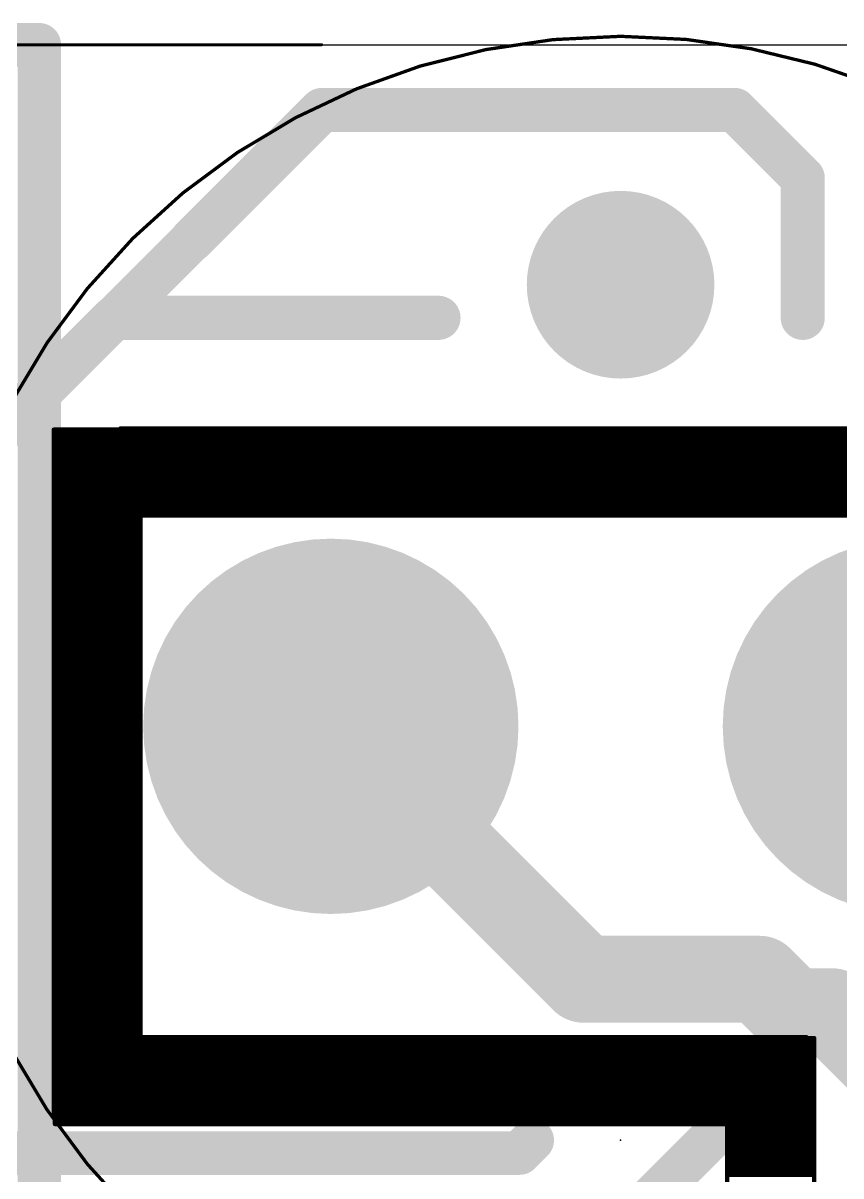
# Model space of a CAD drawing. Extents: x -32 to 85, y -7 to 73.
# Drawn here: x 4.3 to 41.9, y 19.9 to 73 of the extents above; entities that cross this region are included whole.
import ezdxf

# ---------------------------------------------------------------- set-up
doc = ezdxf.new("R2010")
doc.units = 0
for name, color, linetype in [('1', 12, 'CONTINUOUS'), ('16', 132, 'CONTINUOUS'), ('17', 110, 'CONTINUOUS'), ('20', 31, 'CONTINUOUS'), ('21', 253, 'CONTINUOUS'), ('23', 53, 'CONTINUOUS')]:
    doc.layers.add(name, color=color, linetype=linetype)

# ---------------------------------------------------------------- blocks, each defined once
blk = doc.blocks.new('ROUNDP')
at = {"const_width": 0.5}
blk.add_lwpolyline([(0, -0.25, 1), (0, 0.25, 1), (0, -0.25)], format="xyb", dxfattribs=at)

msp = doc.modelspace()

# ---------------------------------------------------------------- linework, layer by layer
at = {"layer": '1'}
for points, const_width in [([(5, 72), (-22, 72)], 2), ([(5, 9), (5, 72)], 2), ([(18, 72), (-31.95, 72)], 0.13), ([(8.436, 59.436), (3, 54)], 2.032), ([(23.368, 59.436), (8.436, 59.436)], 2.032)]:
    msp.add_lwpolyline(points, dxfattribs=dict(at, const_width=const_width))
for points, const_width in [([(5.5, 72, 1), (4.5, 72)], 1), ([(5, 71.5, 1), (5, 72.5)], 1), ([(18, 71.9675, 1), (18, 72.0325)], 0.065), ([(8.436, 59.944, 1), (8.436, 58.928)], 1.016), ([(8.7952, 59.0768, 1), (8.0768, 59.7952)], 1.016), ([(23.368, 58.928, 1), (23.368, 59.944)], 1.016)]:
    msp.add_lwpolyline(points, format="xyb", dxfattribs=dict(at, const_width=const_width))
at = {"layer": '16'}
for points, const_width in [([(12, 63), (18, 69)], 2.032), ([(18, 69), (37, 69)], 2.032), ([(37, 69), (40.132, 65.868)], 2.032), ([(40.132, 65.868), (40.132, 59.436)], 2.032), ([(-6.9442, 44.0558), (12, 63)], 2), ([(18.415, 40.64), (30.055, 29)], 4), ([(30.055, 29), (38.1479, 29)], 4), ([(38.1479, 29), (39.6439, 27.504)], 4), ([(39.6439, 27.504), (41.496, 27.504)], 4), ([(41.496, 27.504), (44.1366, 24.8634)], 4), ([(27.096, 21), (27.686, 21.59)], 2), ([(27.224, 13), (35.814, 21.59)], 2), ([(-11.4506, 21), (27.096, 21)], 2)]:
    msp.add_lwpolyline(points, dxfattribs=dict(at, const_width=const_width))
for points, const_width in [([(18, 69.508, 1), (18, 68.492)], 1.016), ([(18.3592, 68.6408, 1), (17.6408, 69.3592)], 1.016), ([(37.3592, 69.3592, 1), (36.6408, 68.6408)], 1.016), ([(37, 68.492, 1), (37, 69.508)], 1.016), ([(40.64, 65.868, 1), (39.624, 65.868)], 1.016), ([(39.7728, 65.5088, 1), (40.4912, 66.2272)], 1.016), ([(11.6408, 63.3592, 1), (12.3592, 62.6408)], 1.016), ([(12.3536, 62.6464, 1), (11.6464, 63.3536)], 1), ([(39.624, 59.436, 1), (40.64, 59.436)], 1.016), ([(19.1221, 41.3471, 1), (17.7079, 39.9329)], 2), ([(30.055, 30, 1), (30.055, 28)], 2), ([(38.855, 29.7071, 1), (37.4408, 28.2929)], 2), ([(38.1479, 28, 1), (38.1479, 30)], 2), ([(29.3479, 28.2929, 1), (30.7621, 29.7071)], 2), ([(39.6439, 28.504, 1), (39.6439, 26.504)], 2), ([(38.9368, 26.7969, 1), (40.351, 28.2111)], 2), ([(42.2031, 28.2111, 1), (40.7889, 26.7969)], 2), ([(41.496, 26.504, 1), (41.496, 28.504)], 2), ([(28.0396, 21.2364, 1), (27.3324, 21.9436)], 1), ([(36.1676, 21.2364, 1), (35.4604, 21.9436)], 1), ([(26.7424, 21.3536, 1), (27.4496, 20.6464)], 1), ([(27.096, 20.5, 1), (27.096, 21.5)], 1)]:
    msp.add_lwpolyline(points, format="xyb", dxfattribs=dict(at, const_width=const_width))
at = {"layer": '20'}
msp.add_line((-22, 72), (45, 72), dxfattribs=at)
at = {"layer": '21'}
for points, const_width in [([(31.75, 8.89, 1), (31.75, 72.39, 1), (31.75, 8.89)], 0.1524), ([(5.71, 54.29, 1), (5.61, 54.29)], 0.1), ([(5.66, 54.34, 1), (5.66, 54.24)], 0.1), ([(5.66, 54.25, 1), (5.66, 54.15)], 0.1), ([(8.769, 54.34, 1), (8.669, 54.34)], 0.1), ([(8.719, 54.39, 1), (8.719, 54.29)], 0.1), ([(8.719, 54.25, 1), (8.719, 54.15)], 0.1), ([(9.71, 54.29, 1), (9.61, 54.29)], 0.1), ([(9.66, 54.24, 1), (9.66, 54.34)], 0.1), ([(9.66, 54.15, 1), (9.66, 54.25)], 0.1), ([(5.66, 54.05, 1), (5.66, 53.95)], 0.1), ([(5.66, 53.85, 1), (5.66, 53.75)], 0.1), ([(5.66, 53.65, 1), (5.66, 53.55)], 0.1), ([(8.719, 54.05, 1), (8.719, 53.95)], 0.1), ([(8.719, 53.85, 1), (8.719, 53.75)], 0.1), ([(8.719, 53.65, 1), (8.719, 53.55)], 0.1), ([(9.66, 53.95, 1), (9.66, 54.05)], 0.1), ([(9.66, 53.75, 1), (9.66, 53.85)], 0.1), ([(9.66, 53.55, 1), (9.66, 53.65)], 0.1), ([(5.66, 53.45, 1), (5.66, 53.35)], 0.1), ([(5.66, 53.25, 1), (5.66, 53.15)], 0.1), ([(5.66, 53.05, 1), (5.66, 52.95)], 0.1), ([(8.719, 53.45, 1), (8.719, 53.35)], 0.1), ([(8.719, 53.25, 1), (8.719, 53.15)], 0.1), ([(8.719, 53.05, 1), (8.719, 52.95)], 0.1), ([(9.66, 53.35, 1), (9.66, 53.45)], 0.1), ([(9.66, 53.15, 1), (9.66, 53.25)], 0.1), ([(9.66, 52.95, 1), (9.66, 53.05)], 0.1), ([(5.66, 52.85, 1), (5.66, 52.75)], 0.1), ([(5.66, 52.65, 1), (5.66, 52.55)], 0.1), ([(8.719, 52.85, 1), (8.719, 52.75)], 0.1), ([(8.719, 52.65, 1), (8.719, 52.55)], 0.1), ([(9.66, 52.75, 1), (9.66, 52.85)], 0.1), ([(9.66, 52.55, 1), (9.66, 52.65)], 0.1), ([(5.66, 52.45, 1), (5.66, 52.35)], 0.1), ([(5.66, 52.25, 1), (5.66, 52.15)], 0.1), ([(5.66, 52.05, 1), (5.66, 51.95)], 0.1), ([(8.719, 52.45, 1), (8.719, 52.35)], 0.1), ([(8.719, 52.25, 1), (8.719, 52.15)], 0.1), ([(8.719, 52.05, 1), (8.719, 51.95)], 0.1), ([(9.66, 52.35, 1), (9.66, 52.45)], 0.1), ([(9.66, 52.15, 1), (9.66, 52.25)], 0.1), ([(9.66, 51.95, 1), (9.66, 52.05)], 0.1), ([(5.66, 51.85, 1), (5.66, 51.75)], 0.1), ([(5.66, 51.65, 1), (5.66, 51.55)], 0.1), ([(5.66, 51.45, 1), (5.66, 51.35)], 0.1), ([(8.719, 51.85, 1), (8.719, 51.75)], 0.1), ([(8.719, 51.65, 1), (8.719, 51.55)], 0.1), ([(8.719, 51.45, 1), (8.719, 51.35)], 0.1), ([(9.66, 51.75, 1), (9.66, 51.85)], 0.1), ([(9.66, 51.55, 1), (9.66, 51.65)], 0.1), ([(9.66, 51.35, 1), (9.66, 51.45)], 0.1), ([(5.66, 51.25, 1), (5.66, 51.15)], 0.1), ([(5.66, 51.05, 1), (5.66, 50.95)], 0.1), ([(8.719, 51.25, 1), (8.719, 51.15)], 0.1), ([(8.719, 51.05, 1), (8.719, 50.95)], 0.1), ([(9.66, 51.15, 1), (9.66, 51.25)], 0.1), ([(9.66, 50.95, 1), (9.66, 51.05)], 0.1), ([(5.66, 50.85, 1), (5.66, 50.75)], 0.1), ([(5.66, 50.65, 1), (5.66, 50.55)], 0.1), ([(5.66, 50.45, 1), (5.66, 50.35)], 0.1), ([(8.719, 50.85, 1), (8.719, 50.75)], 0.1), ([(8.719, 50.65, 1), (8.719, 50.55)], 0.1), ([(8.719, 50.45, 1), (8.719, 50.35)], 0.1), ([(8.719, 50.39, 1), (8.719, 50.29)], 0.1), ([(9.66, 50.75, 1), (9.66, 50.85)], 0.1), ([(9.66, 50.55, 1), (9.66, 50.65)], 0.1), ([(9.66, 50.35, 1), (9.66, 50.45)], 0.1), ([(5.66, 50.25, 1), (5.66, 50.15)], 0.1), ([(5.66, 50.05, 1), (5.66, 49.95)], 0.1), ([(5.66, 49.85, 1), (5.66, 49.75)], 0.1), ([(8.669, 50.34, 1), (8.769, 50.34)], 0.1), ([(9.66, 50.15, 1), (9.66, 50.25)], 0.1), ([(9.66, 49.95, 1), (9.66, 50.05)], 0.1), ([(9.66, 49.75, 1), (9.66, 49.85)], 0.1), ([(5.66, 49.65, 1), (5.66, 49.55)], 0.1), ([(5.66, 49.45, 1), (5.66, 49.35)], 0.1), ([(9.66, 49.55, 1), (9.66, 49.65)], 0.1), ([(9.66, 49.35, 1), (9.66, 49.45)], 0.1), ([(5.66, 49.25, 1), (5.66, 49.15)], 0.1), ([(5.66, 49.05, 1), (5.66, 48.95)], 0.1), ([(5.66, 48.85, 1), (5.66, 48.75)], 0.1), ([(9.66, 49.15, 1), (9.66, 49.25)], 0.1), ([(9.66, 48.95, 1), (9.66, 49.05)], 0.1), ([(9.66, 48.75, 1), (9.66, 48.85)], 0.1), ([(5.66, 48.65, 1), (5.66, 48.55)], 0.1), ([(5.66, 48.45, 1), (5.66, 48.35)], 0.1), ([(5.66, 48.25, 1), (5.66, 48.15)], 0.1), ([(9.66, 48.55, 1), (9.66, 48.65)], 0.1), ([(9.66, 48.35, 1), (9.66, 48.45)], 0.1), ([(9.66, 48.15, 1), (9.66, 48.25)], 0.1), ([(5.66, 48.05, 1), (5.66, 47.95)], 0.1), ([(5.66, 47.85, 1), (5.66, 47.75)], 0.1), ([(9.66, 47.95, 1), (9.66, 48.05)], 0.1), ([(9.66, 47.75, 1), (9.66, 47.85)], 0.1), ([(5.66, 47.65, 1), (5.66, 47.55)], 0.1), ([(5.66, 47.45, 1), (5.66, 47.35)], 0.1), ([(5.66, 47.25, 1), (5.66, 47.15)], 0.1), ([(9.66, 47.55, 1), (9.66, 47.65)], 0.1), ([(9.66, 47.35, 1), (9.66, 47.45)], 0.1), ([(9.66, 47.15, 1), (9.66, 47.25)], 0.1), ([(5.66, 47.05, 1), (5.66, 46.95)], 0.1), ([(5.66, 46.85, 1), (5.66, 46.75)], 0.1), ([(5.66, 46.65, 1), (5.66, 46.55)], 0.1), ([(9.66, 46.95, 1), (9.66, 47.05)], 0.1), ([(9.66, 46.75, 1), (9.66, 46.85)], 0.1), ([(9.66, 46.55, 1), (9.66, 46.65)], 0.1), ([(5.66, 46.45, 1), (5.66, 46.35)], 0.1), ([(5.66, 46.25, 1), (5.66, 46.15)], 0.1), ([(9.66, 46.35, 1), (9.66, 46.45)], 0.1), ([(9.66, 46.15, 1), (9.66, 46.25)], 0.1), ([(5.66, 46.05, 1), (5.66, 45.95)], 0.1), ([(5.66, 45.85, 1), (5.66, 45.75)], 0.1), ([(5.66, 45.65, 1), (5.66, 45.55)], 0.1), ([(9.66, 45.95, 1), (9.66, 46.05)], 0.1), ([(9.66, 45.75, 1), (9.66, 45.85)], 0.1), ([(9.66, 45.55, 1), (9.66, 45.65)], 0.1), ([(5.66, 45.45, 1), (5.66, 45.35)], 0.1), ([(5.66, 45.25, 1), (5.66, 45.15)], 0.1), ([(5.66, 45.05, 1), (5.66, 44.95)], 0.1), ([(9.66, 45.35, 1), (9.66, 45.45)], 0.1), ([(9.66, 45.15, 1), (9.66, 45.25)], 0.1), ([(9.66, 44.95, 1), (9.66, 45.05)], 0.1), ([(5.66, 44.85, 1), (5.66, 44.75)], 0.1), ([(5.66, 44.65, 1), (5.66, 44.55)], 0.1), ([(9.66, 44.75, 1), (9.66, 44.85)], 0.1), ([(9.66, 44.55, 1), (9.66, 44.65)], 0.1), ([(5.66, 44.45, 1), (5.66, 44.35)], 0.1), ([(5.66, 44.25, 1), (5.66, 44.15)], 0.1), ([(5.66, 44.05, 1), (5.66, 43.95)], 0.1), ([(9.66, 44.35, 1), (9.66, 44.45)], 0.1), ([(9.66, 44.15, 1), (9.66, 44.25)], 0.1), ([(9.66, 43.95, 1), (9.66, 44.05)], 0.1), ([(5.66, 43.85, 1), (5.66, 43.75)], 0.1), ([(5.66, 43.65, 1), (5.66, 43.55)], 0.1), ([(9.66, 43.75, 1), (9.66, 43.85)], 0.1), ([(9.66, 43.55, 1), (9.66, 43.65)], 0.1), ([(5.66, 43.45, 1), (5.66, 43.35)], 0.1), ([(5.66, 43.25, 1), (5.66, 43.15)], 0.1), ([(5.66, 43.05, 1), (5.66, 42.95)], 0.1), ([(9.66, 43.35, 1), (9.66, 43.45)], 0.1), ([(9.66, 43.15, 1), (9.66, 43.25)], 0.1), ([(9.66, 42.95, 1), (9.66, 43.05)], 0.1), ([(5.66, 42.85, 1), (5.66, 42.75)], 0.1), ([(5.66, 42.65, 1), (5.66, 42.55)], 0.1), ([(5.66, 42.45, 1), (5.66, 42.35)], 0.1), ([(9.66, 42.75, 1), (9.66, 42.85)], 0.1), ([(9.66, 42.55, 1), (9.66, 42.65)], 0.1), ([(9.66, 42.35, 1), (9.66, 42.45)], 0.1), ([(5.66, 42.25, 1), (5.66, 42.15)], 0.1), ([(5.66, 42.05, 1), (5.66, 41.95)], 0.1), ([(9.66, 42.15, 1), (9.66, 42.25)], 0.1), ([(9.66, 41.95, 1), (9.66, 42.05)], 0.1), ([(5.66, 41.85, 1), (5.66, 41.75)], 0.1), ([(5.66, 41.65, 1), (5.66, 41.55)], 0.1), ([(5.66, 41.45, 1), (5.66, 41.35)], 0.1), ([(9.66, 41.75, 1), (9.66, 41.85)], 0.1), ([(9.66, 41.55, 1), (9.66, 41.65)], 0.1), ([(9.66, 41.35, 1), (9.66, 41.45)], 0.1), ([(5.66, 41.25, 1), (5.66, 41.15)], 0.1), ([(5.66, 41.05, 1), (5.66, 40.95)], 0.1), ([(5.66, 40.85, 1), (5.66, 40.75)], 0.1), ([(9.66, 41.15, 1), (9.66, 41.25)], 0.1), ([(9.66, 40.95, 1), (9.66, 41.05)], 0.1), ([(9.66, 40.75, 1), (9.66, 40.85)], 0.1), ([(5.66, 40.65, 1), (5.66, 40.55)], 0.1), ([(5.66, 40.45, 1), (5.66, 40.35)], 0.1), ([(9.66, 40.55, 1), (9.66, 40.65)], 0.1), ([(9.66, 40.35, 1), (9.66, 40.45)], 0.1), ([(5.66, 40.25, 1), (5.66, 40.15)], 0.1), ([(5.66, 40.05, 1), (5.66, 39.95)], 0.1), ([(5.66, 39.85, 1), (5.66, 39.75)], 0.1), ([(9.66, 40.15, 1), (9.66, 40.25)], 0.1), ([(9.66, 39.95, 1), (9.66, 40.05)], 0.1), ([(9.66, 39.75, 1), (9.66, 39.85)], 0.1), ([(5.66, 39.65, 1), (5.66, 39.55)], 0.1), ([(5.66, 39.45, 1), (5.66, 39.35)], 0.1), ([(5.66, 39.25, 1), (5.66, 39.15)], 0.1), ([(9.66, 39.55, 1), (9.66, 39.65)], 0.1), ([(9.66, 39.35, 1), (9.66, 39.45)], 0.1), ([(9.66, 39.15, 1), (9.66, 39.25)], 0.1), ([(5.66, 39.05, 1), (5.66, 38.95)], 0.1), ([(5.66, 38.85, 1), (5.66, 38.75)], 0.1), ([(9.66, 38.95, 1), (9.66, 39.05)], 0.1), ([(9.66, 38.75, 1), (9.66, 38.85)], 0.1), ([(5.66, 38.65, 1), (5.66, 38.55)], 0.1), ([(5.66, 38.45, 1), (5.66, 38.35)], 0.1), ([(5.66, 38.25, 1), (5.66, 38.15)], 0.1), ([(9.66, 38.55, 1), (9.66, 38.65)], 0.1), ([(9.66, 38.35, 1), (9.66, 38.45)], 0.1), ([(9.66, 38.15, 1), (9.66, 38.25)], 0.1), ([(5.66, 38.05, 1), (5.66, 37.95)], 0.1), ([(5.66, 37.85, 1), (5.66, 37.75)], 0.1), ([(5.66, 37.65, 1), (5.66, 37.55)], 0.1), ([(9.66, 37.95, 1), (9.66, 38.05)], 0.1), ([(9.66, 37.75, 1), (9.66, 37.85)], 0.1), ([(9.66, 37.55, 1), (9.66, 37.65)], 0.1), ([(5.66, 37.45, 1), (5.66, 37.35)], 0.1), ([(5.66, 37.25, 1), (5.66, 37.15)], 0.1), ([(9.66, 37.35, 1), (9.66, 37.45)], 0.1), ([(9.66, 37.15, 1), (9.66, 37.25)], 0.1), ([(5.66, 37.05, 1), (5.66, 36.95)], 0.1), ([(5.66, 36.85, 1), (5.66, 36.75)], 0.1), ([(5.66, 36.65, 1), (5.66, 36.55)], 0.1), ([(9.66, 36.95, 1), (9.66, 37.05)], 0.1), ([(9.66, 36.75, 1), (9.66, 36.85)], 0.1), ([(9.66, 36.55, 1), (9.66, 36.65)], 0.1), ([(5.66, 36.45, 1), (5.66, 36.35)], 0.1), ([(5.66, 36.25, 1), (5.66, 36.15)], 0.1), ([(5.66, 36.05, 1), (5.66, 35.95)], 0.1), ([(9.66, 36.35, 1), (9.66, 36.45)], 0.1), ([(9.66, 36.15, 1), (9.66, 36.25)], 0.1), ([(9.66, 35.95, 1), (9.66, 36.05)], 0.1), ([(5.66, 35.85, 1), (5.66, 35.75)], 0.1), ([(5.66, 35.65, 1), (5.66, 35.55)], 0.1), ([(9.66, 35.75, 1), (9.66, 35.85)], 0.1), ([(9.66, 35.55, 1), (9.66, 35.65)], 0.1), ([(5.66, 35.45, 1), (5.66, 35.35)], 0.1), ([(5.66, 35.25, 1), (5.66, 35.15)], 0.1), ([(5.66, 35.05, 1), (5.66, 34.95)], 0.1), ([(9.66, 35.35, 1), (9.66, 35.45)], 0.1), ([(9.66, 35.15, 1), (9.66, 35.25)], 0.1), ([(9.66, 34.95, 1), (9.66, 35.05)], 0.1), ([(5.66, 34.85, 1), (5.66, 34.75)], 0.1), ([(5.66, 34.65, 1), (5.66, 34.55)], 0.1), ([(5.66, 34.45, 1), (5.66, 34.35)], 0.1), ([(9.66, 34.75, 1), (9.66, 34.85)], 0.1), ([(9.66, 34.55, 1), (9.66, 34.65)], 0.1), ([(9.66, 34.35, 1), (9.66, 34.45)], 0.1), ([(5.66, 34.25, 1), (5.66, 34.15)], 0.1), ([(5.66, 34.05, 1), (5.66, 33.95)], 0.1), ([(9.66, 34.15, 1), (9.66, 34.25)], 0.1), ([(9.66, 33.95, 1), (9.66, 34.05)], 0.1), ([(5.66, 33.85, 1), (5.66, 33.75)], 0.1), ([(5.66, 33.65, 1), (5.66, 33.55)], 0.1), ([(5.66, 33.45, 1), (5.66, 33.35)], 0.1), ([(9.66, 33.75, 1), (9.66, 33.85)], 0.1), ([(9.66, 33.55, 1), (9.66, 33.65)], 0.1), ([(9.66, 33.35, 1), (9.66, 33.45)], 0.1), ([(5.66, 33.25, 1), (5.66, 33.15)], 0.1), ([(5.66, 33.05, 1), (5.66, 32.95)], 0.1), ([(5.66, 32.85, 1), (5.66, 32.75)], 0.1), ([(9.66, 33.15, 1), (9.66, 33.25)], 0.1), ([(9.66, 32.95, 1), (9.66, 33.05)], 0.1), ([(9.66, 32.75, 1), (9.66, 32.85)], 0.1), ([(5.66, 32.65, 1), (5.66, 32.55)], 0.1), ([(5.66, 32.45, 1), (5.66, 32.35)], 0.1), ([(9.66, 32.55, 1), (9.66, 32.65)], 0.1), ([(9.66, 32.35, 1), (9.66, 32.45)], 0.1), ([(5.66, 32.25, 1), (5.66, 32.15)], 0.1), ([(5.66, 32.05, 1), (5.66, 31.95)], 0.1), ([(5.66, 31.85, 1), (5.66, 31.75)], 0.1), ([(9.66, 32.15, 1), (9.66, 32.25)], 0.1), ([(9.66, 31.95, 1), (9.66, 32.05)], 0.1), ([(9.66, 31.75, 1), (9.66, 31.85)], 0.1), ([(5.66, 31.65, 1), (5.66, 31.55)], 0.1), ([(5.66, 31.45, 1), (5.66, 31.35)], 0.1), ([(5.66, 31.25, 1), (5.66, 31.15)], 0.1), ([(9.66, 31.55, 1), (9.66, 31.65)], 0.1), ([(9.66, 31.35, 1), (9.66, 31.45)], 0.1), ([(9.66, 31.15, 1), (9.66, 31.25)], 0.1), ([(5.66, 31.05, 1), (5.66, 30.95)], 0.1), ([(5.66, 30.85, 1), (5.66, 30.75)], 0.1), ([(9.66, 30.95, 1), (9.66, 31.05)], 0.1), ([(9.66, 30.75, 1), (9.66, 30.85)], 0.1), ([(5.66, 30.65, 1), (5.66, 30.55)], 0.1), ([(5.66, 30.45, 1), (5.66, 30.35)], 0.1), ([(5.66, 30.25, 1), (5.66, 30.15)], 0.1), ([(9.66, 30.55, 1), (9.66, 30.65)], 0.1), ([(9.66, 30.35, 1), (9.66, 30.45)], 0.1), ([(9.66, 30.15, 1), (9.66, 30.25)], 0.1), ([(5.66, 30.05, 1), (5.66, 29.95)], 0.1), ([(5.66, 29.85, 1), (5.66, 29.75)], 0.1), ([(9.66, 29.95, 1), (9.66, 30.05)], 0.1), ([(9.66, 29.75, 1), (9.66, 29.85)], 0.1), ([(5.66, 29.65, 1), (5.66, 29.55)], 0.1), ([(5.66, 29.45, 1), (5.66, 29.35)], 0.1), ([(5.66, 29.25, 1), (5.66, 29.15)], 0.1), ([(9.66, 29.55, 1), (9.66, 29.65)], 0.1), ([(9.66, 29.35, 1), (9.66, 29.45)], 0.1), ([(9.66, 29.15, 1), (9.66, 29.25)], 0.1), ([(5.66, 29.05, 1), (5.66, 28.95)], 0.1), ([(5.66, 28.85, 1), (5.66, 28.75)], 0.1), ([(5.66, 28.65, 1), (5.66, 28.55)], 0.1), ([(9.66, 28.95, 1), (9.66, 29.05)], 0.1), ([(9.66, 28.75, 1), (9.66, 28.85)], 0.1), ([(9.66, 28.55, 1), (9.66, 28.65)], 0.1), ([(5.66, 28.45, 1), (5.66, 28.35)], 0.1), ([(5.66, 28.25, 1), (5.66, 28.15)], 0.1), ([(9.66, 28.35, 1), (9.66, 28.45)], 0.1), ([(9.66, 28.15, 1), (9.66, 28.25)], 0.1), ([(5.66, 28.05, 1), (5.66, 27.95)], 0.1), ([(5.66, 27.85, 1), (5.66, 27.75)], 0.1), ([(5.66, 27.65, 1), (5.66, 27.55)], 0.1), ([(9.66, 27.95, 1), (9.66, 28.05)], 0.1), ([(9.66, 27.75, 1), (9.66, 27.85)], 0.1), ([(9.66, 27.55, 1), (9.66, 27.65)], 0.1), ([(5.66, 27.45, 1), (5.66, 27.35)], 0.1), ([(5.66, 27.25, 1), (5.66, 27.15)], 0.1), ([(5.66, 27.05, 1), (5.66, 26.95)], 0.1), ([(9.66, 27.35, 1), (9.66, 27.45)], 0.1), ([(9.66, 27.15, 1), (9.66, 27.25)], 0.1), ([(9.66, 26.95, 1), (9.66, 27.05)], 0.1), ([(5.66, 26.85, 1), (5.66, 26.75)], 0.1), ([(5.66, 26.65, 1), (5.66, 26.55)], 0.1), ([(9.66, 26.75, 1), (9.66, 26.85)], 0.1), ([(9.66, 26.55, 1), (9.66, 26.65)], 0.1), ([(5.66, 26.45, 1), (5.66, 26.35)], 0.1), ([(5.66, 26.25, 1), (5.66, 26.15)], 0.1), ([(5.66, 26.05, 1), (5.66, 25.95)], 0.1), ([(5.769, 26.34, 1), (5.669, 26.34)], 0.1), ([(5.719, 26.39, 1), (5.719, 26.29)], 0.1), ([(5.719, 26.25, 1), (5.719, 26.15)], 0.1), ([(5.719, 26.05, 1), (5.719, 25.95)], 0.1), ([(9.66, 26.35, 1), (9.66, 26.45)], 0.1), ([(9.66, 26.15, 1), (9.66, 26.25)], 0.1), ([(9.66, 25.95, 1), (9.66, 26.05)], 0.1), ([(36.71, 26.29, 1), (36.61, 26.29)], 0.1), ([(36.66, 26.34, 1), (36.66, 26.24)], 0.1), ([(36.66, 26.25, 1), (36.66, 26.15)], 0.1), ([(36.66, 26.05, 1), (36.66, 25.95)], 0.1), ([(40.34, 26.34, 1), (40.24, 26.34)], 0.1), ([(40.29, 26.29, 1), (40.29, 26.39)], 0.1), ([(40.29, 26.15, 1), (40.29, 26.25)], 0.1), ([(40.29, 25.95, 1), (40.29, 26.05)], 0.1), ([(40.71, 26.29, 1), (40.61, 26.29)], 0.1), ([(40.66, 26.24, 1), (40.66, 26.34)], 0.1), ([(40.66, 26.15, 1), (40.66, 26.25)], 0.1), ([(40.66, 25.95, 1), (40.66, 26.05)], 0.1), ([(5.66, 25.85, 1), (5.66, 25.75)], 0.1), ([(5.66, 25.65, 1), (5.66, 25.55)], 0.1), ([(5.66, 25.45, 1), (5.66, 25.35)], 0.1), ([(5.719, 25.85, 1), (5.719, 25.75)], 0.1), ([(5.719, 25.65, 1), (5.719, 25.55)], 0.1), ([(5.719, 25.45, 1), (5.719, 25.35)], 0.1), ([(9.66, 25.75, 1), (9.66, 25.85)], 0.1), ([(9.66, 25.55, 1), (9.66, 25.65)], 0.1), ([(9.66, 25.35, 1), (9.66, 25.45)], 0.1), ([(36.66, 25.85, 1), (36.66, 25.75)], 0.1), ([(36.66, 25.65, 1), (36.66, 25.55)], 0.1), ([(36.66, 25.45, 1), (36.66, 25.35)], 0.1), ([(40.29, 25.75, 1), (40.29, 25.85)], 0.1), ([(40.29, 25.55, 1), (40.29, 25.65)], 0.1), ([(40.29, 25.35, 1), (40.29, 25.45)], 0.1), ([(40.66, 25.75, 1), (40.66, 25.85)], 0.1), ([(40.66, 25.55, 1), (40.66, 25.65)], 0.1), ([(40.66, 25.35, 1), (40.66, 25.45)], 0.1), ([(5.66, 25.25, 1), (5.66, 25.15)], 0.1), ([(5.66, 25.05, 1), (5.66, 24.95)], 0.1), ([(5.719, 25.25, 1), (5.719, 25.15)], 0.1), ([(5.719, 25.05, 1), (5.719, 24.95)], 0.1), ([(9.66, 25.15, 1), (9.66, 25.25)], 0.1), ([(9.66, 24.95, 1), (9.66, 25.05)], 0.1), ([(36.66, 25.25, 1), (36.66, 25.15)], 0.1), ([(36.66, 25.05, 1), (36.66, 24.95)], 0.1), ([(40.29, 25.15, 1), (40.29, 25.25)], 0.1), ([(40.29, 24.95, 1), (40.29, 25.05)], 0.1), ([(40.66, 25.15, 1), (40.66, 25.25)], 0.1), ([(40.66, 24.95, 1), (40.66, 25.05)], 0.1), ([(5.66, 24.85, 1), (5.66, 24.75)], 0.1), ([(5.66, 24.65, 1), (5.66, 24.55)], 0.1), ([(5.66, 24.45, 1), (5.66, 24.35)], 0.1), ([(5.719, 24.85, 1), (5.719, 24.75)], 0.1), ([(5.719, 24.65, 1), (5.719, 24.55)], 0.1), ([(5.719, 24.45, 1), (5.719, 24.35)], 0.1), ([(9.66, 24.75, 1), (9.66, 24.85)], 0.1), ([(9.66, 24.55, 1), (9.66, 24.65)], 0.1), ([(9.66, 24.35, 1), (9.66, 24.45)], 0.1), ([(36.66, 24.85, 1), (36.66, 24.75)], 0.1), ([(36.66, 24.65, 1), (36.66, 24.55)], 0.1), ([(36.66, 24.45, 1), (36.66, 24.35)], 0.1), ([(40.29, 24.75, 1), (40.29, 24.85)], 0.1), ([(40.29, 24.55, 1), (40.29, 24.65)], 0.1), ([(40.29, 24.35, 1), (40.29, 24.45)], 0.1), ([(40.66, 24.75, 1), (40.66, 24.85)], 0.1), ([(40.66, 24.55, 1), (40.66, 24.65)], 0.1), ([(40.66, 24.35, 1), (40.66, 24.45)], 0.1), ([(5.66, 24.25, 1), (5.66, 24.15)], 0.1), ([(5.66, 24.05, 1), (5.66, 23.95)], 0.1), ([(5.66, 23.85, 1), (5.66, 23.75)], 0.1), ([(5.719, 24.25, 1), (5.719, 24.15)], 0.1), ([(5.719, 24.05, 1), (5.719, 23.95)], 0.1), ([(5.719, 23.85, 1), (5.719, 23.75)], 0.1), ([(9.66, 24.15, 1), (9.66, 24.25)], 0.1), ([(9.66, 23.95, 1), (9.66, 24.05)], 0.1), ([(9.66, 23.75, 1), (9.66, 23.85)], 0.1), ([(36.66, 24.25, 1), (36.66, 24.15)], 0.1), ([(36.66, 24.05, 1), (36.66, 23.95)], 0.1), ([(36.66, 23.85, 1), (36.66, 23.75)], 0.1), ([(40.29, 24.15, 1), (40.29, 24.25)], 0.1), ([(40.29, 23.95, 1), (40.29, 24.05)], 0.1), ([(40.29, 23.75, 1), (40.29, 23.85)], 0.1), ([(40.66, 24.15, 1), (40.66, 24.25)], 0.1), ([(40.66, 23.95, 1), (40.66, 24.05)], 0.1), ([(40.66, 23.75, 1), (40.66, 23.85)], 0.1), ([(5.66, 23.65, 1), (5.66, 23.55)], 0.1), ([(5.66, 23.45, 1), (5.66, 23.35)], 0.1), ([(5.719, 23.65, 1), (5.719, 23.55)], 0.1), ([(5.719, 23.45, 1), (5.719, 23.35)], 0.1), ([(9.66, 23.55, 1), (9.66, 23.65)], 0.1), ([(9.66, 23.35, 1), (9.66, 23.45)], 0.1), ([(36.66, 23.65, 1), (36.66, 23.55)], 0.1), ([(36.66, 23.45, 1), (36.66, 23.35)], 0.1), ([(40.29, 23.55, 1), (40.29, 23.65)], 0.1), ([(40.29, 23.35, 1), (40.29, 23.45)], 0.1), ([(40.66, 23.55, 1), (40.66, 23.65)], 0.1), ([(40.66, 23.35, 1), (40.66, 23.45)], 0.1), ([(5.66, 23.25, 1), (5.66, 23.15)], 0.1), ([(5.66, 23.05, 1), (5.66, 22.95)], 0.1), ([(5.66, 22.85, 1), (5.66, 22.75)], 0.1), ([(5.66, 22.769, 1), (5.66, 22.669)], 0.1), ([(5.719, 23.25, 1), (5.719, 23.15)], 0.1), ([(5.719, 23.05, 1), (5.719, 22.95)], 0.1), ([(5.719, 22.85, 1), (5.719, 22.75)], 0.1), ([(9.66, 23.15, 1), (9.66, 23.25)], 0.1), ([(9.66, 22.95, 1), (9.66, 23.05)], 0.1), ([(9.66, 22.75, 1), (9.66, 22.85)], 0.1), ([(9.66, 22.669, 1), (9.66, 22.769)], 0.1), ([(36.66, 23.25, 1), (36.66, 23.15)], 0.1), ([(36.66, 23.05, 1), (36.66, 22.95)], 0.1), ([(36.66, 22.85, 1), (36.66, 22.75)], 0.1), ([(40.29, 23.15, 1), (40.29, 23.25)], 0.1), ([(40.29, 22.95, 1), (40.29, 23.05)], 0.1), ([(40.29, 22.75, 1), (40.29, 22.85)], 0.1), ([(40.66, 23.15, 1), (40.66, 23.25)], 0.1), ([(40.66, 22.95, 1), (40.66, 23.05)], 0.1), ([(40.66, 22.75, 1), (40.66, 22.85)], 0.1), ([(5.61, 22.719, 1), (5.71, 22.719)], 0.1), ([(5.719, 22.65, 1), (5.719, 22.55)], 0.1), ([(5.719, 22.45, 1), (5.719, 22.35)], 0.1), ([(5.719, 22.39, 1), (5.719, 22.29)], 0.1), ([(5.669, 22.34, 1), (5.769, 22.34)], 0.1), ([(9.61, 22.719, 1), (9.71, 22.719)], 0.1), ([(36.66, 22.65, 1), (36.66, 22.55)], 0.1), ([(36.66, 22.45, 1), (36.66, 22.35)], 0.1), ([(36.66, 22.25, 1), (36.66, 22.15)], 0.1), ([(40.24, 22.34, 1), (40.34, 22.34)], 0.1), ([(40.29, 22.55, 1), (40.29, 22.65)], 0.1), ([(40.29, 22.35, 1), (40.29, 22.45)], 0.1), ([(40.29, 22.29, 1), (40.29, 22.39)], 0.1), ([(40.66, 22.55, 1), (40.66, 22.65)], 0.1), ([(40.66, 22.35, 1), (40.66, 22.45)], 0.1), ([(40.66, 22.15, 1), (40.66, 22.25)], 0.1), ([(36.66, 22.05, 1), (36.66, 21.95)], 0.1), ([(36.66, 21.85, 1), (36.66, 21.75)], 0.1), ([(40.66, 21.95, 1), (40.66, 22.05)], 0.1), ([(40.66, 21.75, 1), (40.66, 21.85)], 0.1), ([(36.66, 21.65, 1), (36.66, 21.55)], 0.1), ([(36.66, 21.45, 1), (36.66, 21.35)], 0.1), ([(36.66, 21.25, 1), (36.66, 21.15)], 0.1), ([(40.66, 21.55, 1), (40.66, 21.65)], 0.1), ([(40.66, 21.35, 1), (40.66, 21.45)], 0.1), ([(40.66, 21.15, 1), (40.66, 21.25)], 0.1), ([(36.66, 21.05, 1), (36.66, 20.95)], 0.1), ([(36.66, 20.85, 1), (36.66, 20.75)], 0.1), ([(36.66, 20.65, 1), (36.66, 20.55)], 0.1), ([(40.66, 20.95, 1), (40.66, 21.05)], 0.1), ([(40.66, 20.75, 1), (40.66, 20.85)], 0.1), ([(40.66, 20.55, 1), (40.66, 20.65)], 0.1), ([(36.66, 20.45, 1), (36.66, 20.35)], 0.1), ([(36.66, 20.25, 1), (36.66, 20.15)], 0.1), ([(40.66, 20.35, 1), (40.66, 20.45)], 0.1), ([(40.66, 20.15, 1), (40.66, 20.25)], 0.1), ([(36.66, 20.05, 1), (36.66, 19.95)], 0.1), ([(40.66, 19.95, 1), (40.66, 20.05)], 0.1)]:
    msp.add_lwpolyline(points, format="xyb", dxfattribs=dict(at, const_width=const_width))
at = {"layer": '21', "const_width": 0.2}
for points in [[(5.66, 22.719), (5.66, 54.29)], [(5.66, 54.29), (9.66, 54.29)], [(5.66, 54.2), (9.66, 54.2)], [(8.719, 50.34), (8.719, 54.34)], [(8.719, 54.34), (68.29, 54.34)], [(8.719, 54.2), (68.29, 54.2)], [(9.66, 54.29), (9.66, 22.719)], [(5.66, 54), (9.66, 54)], [(5.66, 53.8), (9.66, 53.8)], [(5.66, 53.6), (9.66, 53.6)], [(8.719, 54), (68.29, 54)], [(8.719, 53.8), (68.29, 53.8)], [(8.719, 53.6), (68.29, 53.6)], [(5.66, 53.4), (9.66, 53.4)], [(5.66, 53.2), (9.66, 53.2)], [(5.66, 53), (9.66, 53)], [(8.719, 53.4), (68.29, 53.4)], [(8.719, 53.2), (68.29, 53.2)], [(8.719, 53), (68.29, 53)], [(5.66, 52.8), (9.66, 52.8)], [(5.66, 52.6), (9.66, 52.6)], [(8.719, 52.8), (68.29, 52.8)], [(8.719, 52.6), (68.29, 52.6)], [(5.66, 52.4), (9.66, 52.4)], [(5.66, 52.2), (9.66, 52.2)], [(5.66, 52), (9.66, 52)], [(8.719, 52.4), (68.29, 52.4)], [(8.719, 52.2), (68.29, 52.2)], [(8.719, 52), (68.29, 52)], [(5.66, 51.8), (9.66, 51.8)], [(5.66, 51.6), (9.66, 51.6)], [(5.66, 51.4), (9.66, 51.4)], [(8.719, 51.8), (68.29, 51.8)], [(8.719, 51.6), (68.29, 51.6)], [(8.719, 51.4), (68.29, 51.4)], [(5.66, 51.2), (9.66, 51.2)], [(5.66, 51), (9.66, 51)], [(8.719, 51.2), (68.29, 51.2)], [(8.719, 51), (68.29, 51)], [(5.66, 50.8), (9.66, 50.8)], [(5.66, 50.6), (9.66, 50.6)], [(5.66, 50.4), (9.66, 50.4)], [(8.719, 50.8), (68.29, 50.8)], [(8.719, 50.6), (68.29, 50.6)], [(8.719, 50.4), (68.29, 50.4)], [(68.29, 50.34), (8.719, 50.34)], [(5.66, 50.2), (9.66, 50.2)], [(5.66, 50), (9.66, 50)], [(5.66, 49.8), (9.66, 49.8)], [(5.66, 49.6), (9.66, 49.6)], [(5.66, 49.4), (9.66, 49.4)], [(5.66, 49.2), (9.66, 49.2)], [(5.66, 49), (9.66, 49)], [(5.66, 48.8), (9.66, 48.8)], [(5.66, 48.6), (9.66, 48.6)], [(5.66, 48.4), (9.66, 48.4)], [(5.66, 48.2), (9.66, 48.2)], [(5.66, 48), (9.66, 48)], [(5.66, 47.8), (9.66, 47.8)], [(5.66, 47.6), (9.66, 47.6)], [(5.66, 47.4), (9.66, 47.4)], [(5.66, 47.2), (9.66, 47.2)], [(5.66, 47), (9.66, 47)], [(5.66, 46.8), (9.66, 46.8)], [(5.66, 46.6), (9.66, 46.6)], [(5.66, 46.4), (9.66, 46.4)], [(5.66, 46.2), (9.66, 46.2)], [(5.66, 46), (9.66, 46)], [(5.66, 45.8), (9.66, 45.8)], [(5.66, 45.6), (9.66, 45.6)], [(5.66, 45.4), (9.66, 45.4)], [(5.66, 45.2), (9.66, 45.2)], [(5.66, 45), (9.66, 45)], [(5.66, 44.8), (9.66, 44.8)], [(5.66, 44.6), (9.66, 44.6)], [(5.66, 44.4), (9.66, 44.4)], [(5.66, 44.2), (9.66, 44.2)], [(5.66, 44), (9.66, 44)], [(5.66, 43.8), (9.66, 43.8)], [(5.66, 43.6), (9.66, 43.6)], [(5.66, 43.4), (9.66, 43.4)], [(5.66, 43.2), (9.66, 43.2)], [(5.66, 43), (9.66, 43)], [(5.66, 42.8), (9.66, 42.8)], [(5.66, 42.6), (9.66, 42.6)], [(5.66, 42.4), (9.66, 42.4)], [(5.66, 42.2), (9.66, 42.2)], [(5.66, 42), (9.66, 42)], [(5.66, 41.8), (9.66, 41.8)], [(5.66, 41.6), (9.66, 41.6)], [(5.66, 41.4), (9.66, 41.4)], [(5.66, 41.2), (9.66, 41.2)], [(5.66, 41), (9.66, 41)], [(5.66, 40.8), (9.66, 40.8)], [(5.66, 40.6), (9.66, 40.6)], [(5.66, 40.4), (9.66, 40.4)], [(5.66, 40.2), (9.66, 40.2)], [(5.66, 40), (9.66, 40)], [(5.66, 39.8), (9.66, 39.8)], [(5.66, 39.6), (9.66, 39.6)], [(5.66, 39.4), (9.66, 39.4)], [(5.66, 39.2), (9.66, 39.2)], [(5.66, 39), (9.66, 39)], [(5.66, 38.8), (9.66, 38.8)], [(5.66, 38.6), (9.66, 38.6)], [(5.66, 38.4), (9.66, 38.4)], [(5.66, 38.2), (9.66, 38.2)], [(5.66, 38), (9.66, 38)], [(5.66, 37.8), (9.66, 37.8)], [(5.66, 37.6), (9.66, 37.6)], [(5.66, 37.4), (9.66, 37.4)], [(5.66, 37.2), (9.66, 37.2)], [(5.66, 37), (9.66, 37)], [(5.66, 36.8), (9.66, 36.8)], [(5.66, 36.6), (9.66, 36.6)], [(5.66, 36.4), (9.66, 36.4)], [(5.66, 36.2), (9.66, 36.2)], [(5.66, 36), (9.66, 36)], [(5.66, 35.8), (9.66, 35.8)], [(5.66, 35.6), (9.66, 35.6)], [(5.66, 35.4), (9.66, 35.4)], [(5.66, 35.2), (9.66, 35.2)], [(5.66, 35), (9.66, 35)], [(5.66, 34.8), (9.66, 34.8)], [(5.66, 34.6), (9.66, 34.6)], [(5.66, 34.4), (9.66, 34.4)], [(5.66, 34.2), (9.66, 34.2)], [(5.66, 34), (9.66, 34)], [(5.66, 33.8), (9.66, 33.8)], [(5.66, 33.6), (9.66, 33.6)], [(5.66, 33.4), (9.66, 33.4)], [(5.66, 33.2), (9.66, 33.2)], [(5.66, 33), (9.66, 33)], [(5.66, 32.8), (9.66, 32.8)], [(5.66, 32.6), (9.66, 32.6)], [(5.66, 32.4), (9.66, 32.4)], [(5.66, 32.2), (9.66, 32.2)], [(5.66, 32), (9.66, 32)], [(5.66, 31.8), (9.66, 31.8)], [(5.66, 31.6), (9.66, 31.6)], [(5.66, 31.4), (9.66, 31.4)], [(5.66, 31.2), (9.66, 31.2)], [(5.66, 31), (9.66, 31)], [(5.66, 30.8), (9.66, 30.8)], [(5.66, 30.6), (9.66, 30.6)], [(5.66, 30.4), (9.66, 30.4)], [(5.66, 30.2), (9.66, 30.2)], [(5.66, 30), (9.66, 30)], [(5.66, 29.8), (9.66, 29.8)], [(5.66, 29.6), (9.66, 29.6)], [(5.66, 29.4), (9.66, 29.4)], [(5.66, 29.2), (9.66, 29.2)], [(5.66, 29), (9.66, 29)], [(5.66, 28.8), (9.66, 28.8)], [(5.66, 28.6), (9.66, 28.6)], [(5.66, 28.4), (9.66, 28.4)], [(5.66, 28.2), (9.66, 28.2)], [(5.66, 28), (9.66, 28)], [(5.66, 27.8), (9.66, 27.8)], [(5.66, 27.6), (9.66, 27.6)], [(5.66, 27.4), (9.66, 27.4)], [(5.66, 27.2), (9.66, 27.2)], [(5.66, 27), (9.66, 27)], [(5.66, 26.8), (9.66, 26.8)], [(5.66, 26.6), (9.66, 26.6)], [(5.66, 26.4), (9.66, 26.4)], [(5.66, 26.2), (9.66, 26.2)], [(5.66, 26), (9.66, 26)], [(5.719, 22.34), (5.719, 26.34)], [(5.719, 26.34), (40.29, 26.34)], [(5.719, 26.2), (40.29, 26.2)], [(5.719, 26), (40.29, 26)], [(36.66, 8.719), (36.66, 26.29)], [(36.66, 26.29), (40.66, 26.29)], [(36.66, 26.2), (40.66, 26.2)], [(36.66, 26), (40.66, 26)], [(40.29, 26.34), (40.29, 22.34)], [(40.66, 26.29), (40.66, 8.719)], [(5.66, 25.8), (9.66, 25.8)], [(5.66, 25.6), (9.66, 25.6)], [(5.66, 25.4), (9.66, 25.4)], [(5.719, 25.8), (40.29, 25.8)], [(5.719, 25.6), (40.29, 25.6)], [(5.719, 25.4), (40.29, 25.4)], [(36.66, 25.8), (40.66, 25.8)], [(36.66, 25.6), (40.66, 25.6)], [(36.66, 25.4), (40.66, 25.4)], [(5.66, 25.2), (9.66, 25.2)], [(5.66, 25), (9.66, 25)], [(5.719, 25.2), (40.29, 25.2)], [(5.719, 25), (40.29, 25)], [(36.66, 25.2), (40.66, 25.2)], [(36.66, 25), (40.66, 25)], [(5.66, 24.8), (9.66, 24.8)], [(5.66, 24.6), (9.66, 24.6)], [(5.66, 24.4), (9.66, 24.4)], [(5.719, 24.8), (40.29, 24.8)], [(5.719, 24.6), (40.29, 24.6)], [(5.719, 24.4), (40.29, 24.4)], [(36.66, 24.8), (40.66, 24.8)], [(36.66, 24.6), (40.66, 24.6)], [(36.66, 24.4), (40.66, 24.4)], [(5.66, 24.2), (9.66, 24.2)], [(5.66, 24), (9.66, 24)], [(5.66, 23.8), (9.66, 23.8)], [(5.719, 24.2), (40.29, 24.2)], [(5.719, 24), (40.29, 24)], [(5.719, 23.8), (40.29, 23.8)], [(36.66, 24.2), (40.66, 24.2)], [(36.66, 24), (40.66, 24)], [(36.66, 23.8), (40.66, 23.8)], [(5.66, 23.6), (9.66, 23.6)], [(5.66, 23.4), (9.66, 23.4)], [(5.719, 23.6), (40.29, 23.6)], [(5.719, 23.4), (40.29, 23.4)], [(36.66, 23.6), (40.66, 23.6)], [(36.66, 23.4), (40.66, 23.4)], [(5.66, 23.2), (9.66, 23.2)], [(5.66, 23), (9.66, 23)], [(5.66, 22.8), (9.66, 22.8)], [(9.66, 22.719), (5.66, 22.719)], [(5.719, 23.2), (40.29, 23.2)], [(5.719, 23), (40.29, 23)], [(5.719, 22.8), (40.29, 22.8)], [(36.66, 23.2), (40.66, 23.2)], [(36.66, 23), (40.66, 23)], [(36.66, 22.8), (40.66, 22.8)], [(5.719, 22.6), (40.29, 22.6)], [(5.719, 22.4), (40.29, 22.4)], [(40.29, 22.34), (5.719, 22.34)], [(36.66, 22.6), (40.66, 22.6)], [(36.66, 22.4), (40.66, 22.4)], [(36.66, 22.2), (40.66, 22.2)], [(36.66, 22), (40.66, 22)], [(36.66, 21.8), (40.66, 21.8)], [(36.66, 21.6), (40.66, 21.6)], [(36.66, 21.4), (40.66, 21.4)], [(36.66, 21.2), (40.66, 21.2)], [(36.66, 21), (40.66, 21)], [(36.66, 20.8), (40.66, 20.8)], [(36.66, 20.6), (40.66, 20.6)], [(36.66, 20.4), (40.66, 20.4)], [(36.66, 20.2), (40.66, 20.2)], [(36.66, 20), (40.66, 20)]]:
    msp.add_lwpolyline(points, dxfattribs=at)
at = {"layer": '23'}
msp.add_point((31.75, 21.59), dxfattribs=at)

# ---------------------------------------------------------------- block references
at = {"layer": '17'}
for p, xscale, yscale in [((31.75, 60.96), 8.636, 8.636), ((31.75, 60.96), 8.636, 8.636), ((23.368, 59.436), 1.397, 1.397), ((23.368, 59.436), 1.397, 1.397), ((40.132, 59.436), 1.397, 1.397), ((40.132, 59.436), 1.397, 1.397), ((18.415, 40.64), 17.272, 17.272), ((18.415, 40.64), 17.272, 17.272), ((45.085, 40.64), 17.272, 17.272), ((45.085, 40.64), 17.272, 17.272), ((27.686, 21.59), 1.524, 1.524), ((27.686, 21.59), 1.524, 1.524), ((35.814, 21.59), 1.524, 1.524), ((35.814, 21.59), 1.524, 1.524)]:
    msp.add_blockref('ROUNDP', p, dxfattribs=dict(at, xscale=xscale, yscale=yscale))

doc.saveas('drawing.dxf')
